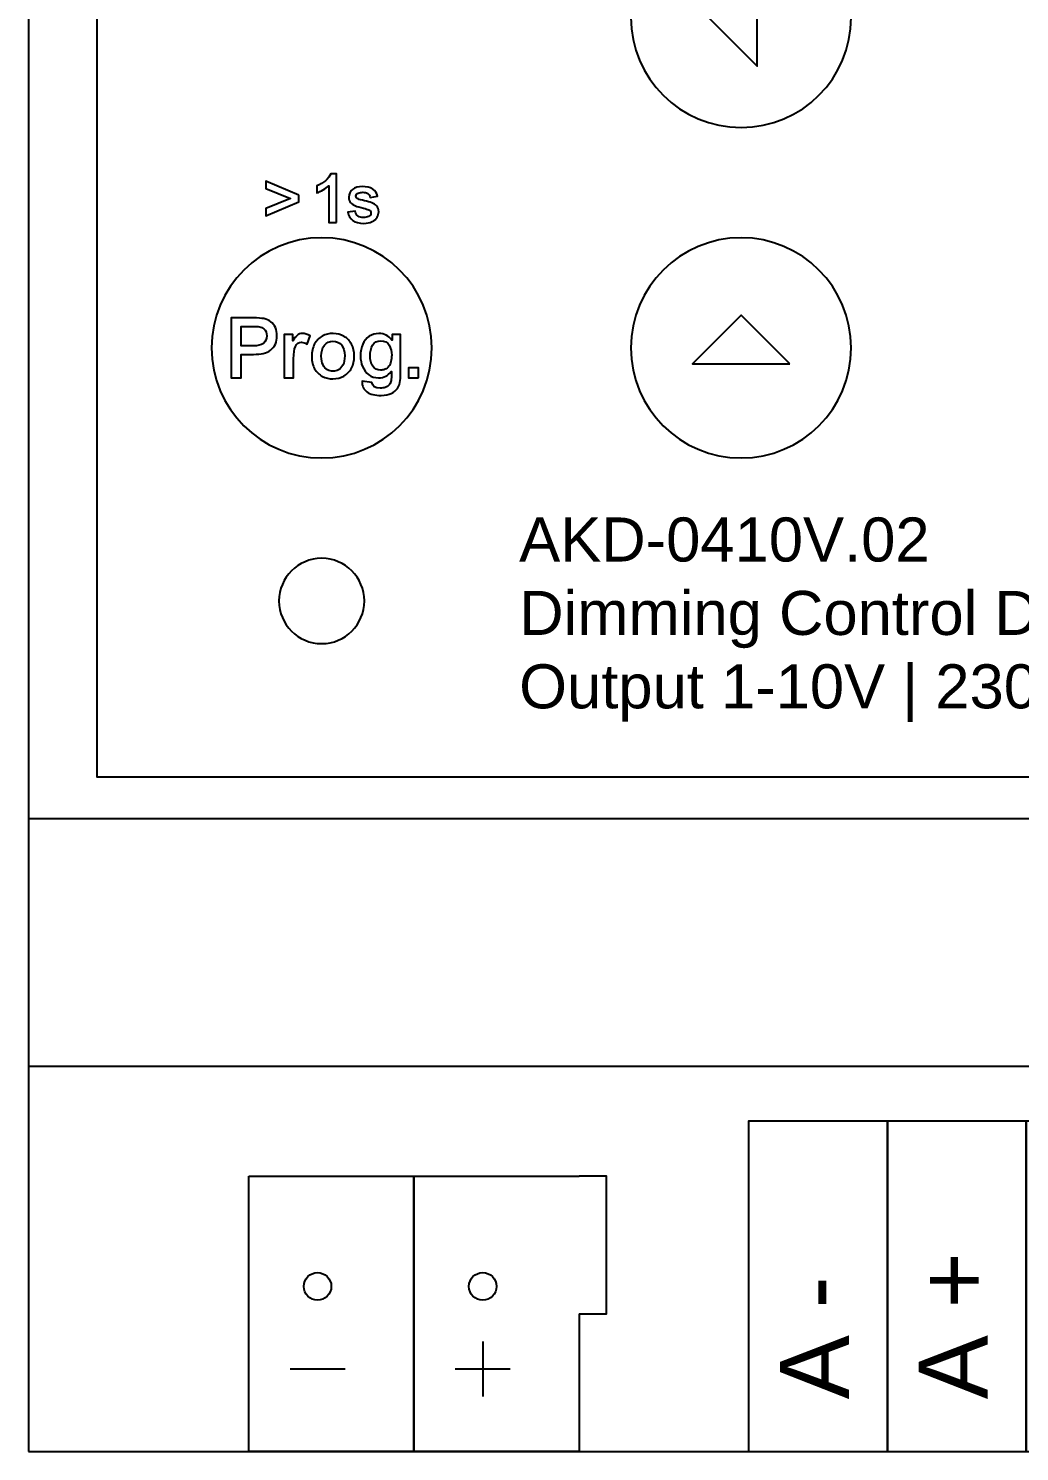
# Model space of a CAD drawing. Header units: millimetres. Extents: x 2151 to 5908, y -441 to 3322.
# Drawn here: x 3412.7 to 3448.7, y 3192.7 to 3244.4 of the extents above; entities that cross this region are included whole.
import ezdxf

# ---------------------------------------------------------------- set-up
doc = ezdxf.new("R2010")
doc.units = ezdxf.units.MM
for name, color, linetype in [('Beschriftung', 7, 'Continuous'), ('Gehäuse', 7, 'Continuous'), ('Klemmen', 7, 'Continuous')]:
    doc.layers.add(name, color=color, linetype=linetype)
doc.styles.add('ARIAL', font='arial.ttf')
doc.styles.get("Standard").update_dxf_attribs({"font": 'ARIAL.TTF'})

# ---------------------------------------------------------------- blocks, each defined once
blk = doc.blocks.new('*U118')
at = {"layer": 'Gehäuse'}
for p, q in [((0, 23), (72, 23)), ((0, 14), (72, 14))]:
    blk.add_line(p, q, dxfattribs=at)
for points in [[(0, 0), (72, 0), (72, 91), (0, 91)], [(2.5, 66.5), (69.5, 66.5), (69.5, 24.5), (2.5, 24.5)]]:
    blk.add_lwpolyline(points, close=True, dxfattribs=at)
blk = doc.blocks.new('A$C6b96852a')
blk.add_lwpolyline([(0, 0), (5.04, 0), (5.04, 12), (0, 12)], close=True)
at = {"style": 'ARIAL'}
blk.add_attdef('5', (3.64, 1.9), '', height=2.5, rotation=90, dxfattribs=at)
blk = doc.blocks.new('*U121')
at = {"layer": 'Klemmen'}
for points in [[(-20.16, -12), (-15.12, -12), (-15.12, 0), (-20.16, 0)], [(-15.12, -12), (-10.08, -12), (-10.08, 0), (-15.12, 0)], [(-10.08, -12), (-5.04, -12), (-5.04, 0), (-10.08, 0)], [(-5.04, -12), (0, -12), (0, 0), (-5.04, 0)], [(0, -12), (5.04, -12), (5.04, 0), (0, 0)], [(5.04, -12), (10.08, -12), (10.08, 0), (5.04, 0)], [(10.08, -12), (15.12, -12), (15.12, 0), (10.08, 0)], [(15.12, -12), (20.16, -12), (20.16, 0), (15.12, 0)]]:
    blk.add_lwpolyline(points, close=True, dxfattribs=at)
for p in [(5.04, -12), (15.12, -12)]:
    blk.add_blockref('A$C6b96852a', p, dxfattribs=at)
at = {"layer": 'Klemmen', "style": 'ARIAL'}
for tag, p in [('4', (-1.4, -10.1)), ('1', (-16.52, -10.1)), ('2', (-11.48, -10.1)), ('3', (-6.44, -10.1)), ('5', (3.64, -10.1)), ('6', (8.88, -10.2)), ('7', (13.72, -10.1)), ('8', (18.96, -10.2))]:
    blk.add_attdef(tag, p, '', height=2.5, rotation=90, dxfattribs=at)
blk = doc.blocks.new('*U123')
at = {"layer": 'Klemmen'}
for p, q in [((8.5, 4), (8.5, 2)), ((1.5, 3), (3.5, 3)), ((7.5, 3), (9.5, 3))]:
    blk.add_line(p, q, dxfattribs=at)
blk.add_lwpolyline([(0, 10), (6, 10), (6, 0), (0, 0)], close=True, dxfattribs=at)
for points in [[(12, 5), (12, 0), (6, 0), (6, 10), (12, 10)], [(12, 5), (12.998, 5), (12.998, 10), (12, 10)]]:
    blk.add_lwpolyline(points, dxfattribs=at)
for centre in [(2.5, 6), (8.5, 6)]:
    blk.add_circle(centre, 0.5, dxfattribs=at)
blk = doc.blocks.new('AKD-0410V.02')
at = {"layer": 'Beschriftung'}
for points, knots in [([(25.886, 56.1), (28.095, 56.1), (29.886, 54.309), (29.886, 52.1), (29.886, 52.1), (29.886, 49.891), (28.095, 48.1), (25.886, 48.1), (25.886, 48.1), (23.677, 48.1), (21.886, 49.891), (21.886, 52.1), (21.886, 52.1), (21.886, 54.309), (23.677, 56.1), (25.886, 56.1)], [0, 0, 0, 0, 0.2, 0.2, 0.2, 0.2, 0.4, 0.4, 0.4, 0.4, 0.6, 0.6, 0.6, 0.6, 1, 1, 1, 1]), ([(26.47, 53.868), (26.47, 53.868), (26.47, 50.332), (26.47, 50.332), (26.47, 50.332), (26.47, 50.332), (24.702, 52.1), (24.702, 52.1), (24.702, 52.1), (24.702, 52.1), (26.47, 53.868), (26.47, 53.868)], [0, 0, 0, 0, 0.25, 0.25, 0.25, 0.25, 0.5, 0.5, 0.5, 0.5, 1, 1, 1, 1]), ([(9.817, 45.641), (9.817, 45.641), (9.817, 45.397), (9.817, 45.397), (9.817, 45.397), (9.817, 45.397), (8.627, 44.888), (8.627, 44.888), (8.627, 44.888), (8.627, 44.888), (8.627, 45.165), (8.627, 45.165), (8.627, 45.165), (8.627, 45.165), (9.516, 45.518), (9.516, 45.518), (9.516, 45.518), (9.516, 45.518), (8.627, 45.881), (8.627, 45.881), (8.627, 45.881), (8.627, 45.881), (8.627, 46.155), (8.627, 46.155), (8.627, 46.155), (8.627, 46.155), (9.817, 45.641), (9.817, 45.641)], [0, 0, 0, 0, 0.125, 0.125, 0.125, 0.125, 0.25, 0.25, 0.25, 0.25, 0.375, 0.375, 0.375, 0.375, 0.5, 0.5, 0.5, 0.5, 0.625, 0.625, 0.625, 0.625, 0.75, 0.75, 0.75, 0.75, 1, 1, 1, 1]), ([(11.183, 44.649), (11.183, 44.649), (10.909, 44.649), (10.909, 44.649), (10.909, 44.649), (10.909, 44.649), (10.909, 45.982), (10.909, 45.982), (10.909, 45.982), (10.853, 45.929), (10.785, 45.88), (10.706, 45.834), (10.706, 45.834), (10.627, 45.788), (10.55, 45.751), (10.474, 45.723), (10.474, 45.723), (10.474, 45.723), (10.474, 45.977), (10.474, 45.977), (10.474, 45.977), (10.589, 46.026), (10.694, 46.091), (10.787, 46.17), (10.787, 46.17), (10.88, 46.249), (10.944, 46.334), (10.98, 46.424), (10.98, 46.424), (10.98, 46.424), (11.183, 46.424), (11.183, 46.424), (11.183, 46.424), (11.183, 46.424), (11.183, 44.649), (11.183, 44.649)], [0, 0, 0, 0, 0.1, 0.1, 0.1, 0.1, 0.2, 0.2, 0.2, 0.2, 0.3, 0.3, 0.3, 0.3, 0.4, 0.4, 0.4, 0.4, 0.5, 0.5, 0.5, 0.5, 0.6, 0.6, 0.6, 0.6, 0.7, 0.7, 0.7, 0.7, 0.8, 0.8, 0.8, 0.8, 1, 1, 1, 1]), ([(12.119, 45.957), (12.284, 45.957), (12.412, 45.927), (12.504, 45.867), (12.504, 45.867), (12.596, 45.807), (12.653, 45.72), (12.675, 45.607), (12.675, 45.607), (12.675, 45.607), (12.413, 45.562), (12.413, 45.562), (12.413, 45.562), (12.401, 45.626), (12.371, 45.673), (12.323, 45.703), (12.323, 45.703), (12.274, 45.733), (12.214, 45.747), (12.144, 45.747), (12.144, 45.747), (12.083, 45.747), (12.026, 45.737), (11.973, 45.717), (11.973, 45.717), (11.921, 45.696), (11.894, 45.66), (11.894, 45.609), (11.894, 45.609), (11.894, 45.563), (11.919, 45.529), (11.97, 45.507), (11.97, 45.507), (12.02, 45.484), (12.098, 45.462), (12.205, 45.439), (12.205, 45.439), (12.316, 45.414), (12.405, 45.389), (12.472, 45.365), (12.472, 45.365), (12.54, 45.34), (12.598, 45.302), (12.647, 45.25), (12.647, 45.25), (12.697, 45.198), (12.721, 45.129), (12.721, 45.044), (12.721, 45.044), (12.721, 44.971), (12.702, 44.903), (12.663, 44.839), (12.663, 44.839), (12.625, 44.774), (12.564, 44.722), (12.482, 44.681), (12.482, 44.681), (12.4, 44.639), (12.296, 44.619), (12.171, 44.619), (12.171, 44.619), (12.014, 44.619), (11.886, 44.654), (11.787, 44.725), (11.787, 44.725), (11.687, 44.796), (11.623, 44.895), (11.595, 45.024), (11.595, 45.024), (11.595, 45.024), (11.867, 45.066), (11.867, 45.066), (11.867, 45.066), (11.88, 44.987), (11.913, 44.928), (11.966, 44.888), (11.966, 44.888), (12.019, 44.849), (12.086, 44.829), (12.168, 44.829), (12.168, 44.829), (12.234, 44.829), (12.296, 44.842), (12.354, 44.867), (12.354, 44.867), (12.411, 44.893), (12.44, 44.938), (12.44, 45.004), (12.44, 45.004), (12.44, 45.049), (12.424, 45.08), (12.392, 45.098), (12.392, 45.098), (12.36, 45.116), (12.304, 45.135), (12.225, 45.155), (12.225, 45.155), (12.225, 45.155), (12.168, 45.17), (12.168, 45.17), (12.168, 45.17), (12.042, 45.201), (11.944, 45.23), (11.874, 45.256), (11.874, 45.256), (11.805, 45.282), (11.748, 45.321), (11.703, 45.371), (11.703, 45.371), (11.658, 45.421), (11.635, 45.489), (11.635, 45.575), (11.635, 45.575), (11.635, 45.693), (11.681, 45.787), (11.773, 45.855), (11.773, 45.855), (11.865, 45.923), (11.981, 45.957), (12.119, 45.957)], [0, 0, 0, 0, 0.032258, 0.032258, 0.032258, 0.032258, 0.064516, 0.064516, 0.064516, 0.064516, 0.096774, 0.096774, 0.096774, 0.096774, 0.129032, 0.129032, 0.129032, 0.129032, 0.16129, 0.16129, 0.16129, 0.16129, 0.193548, 0.193548, 0.193548, 0.193548, 0.225806, 0.225806, 0.225806, 0.225806, 0.258065, 0.258065, 0.258065, 0.258065, 0.290323, 0.290323, 0.290323, 0.290323, 0.322581, 0.322581, 0.322581, 0.322581, 0.354839, 0.354839, 0.354839, 0.354839, 0.387097, 0.387097, 0.387097, 0.387097, 0.419355, 0.419355, 0.419355, 0.419355, 0.451613, 0.451613, 0.451613, 0.451613, 0.483871, 0.483871, 0.483871, 0.483871, 0.516129, 0.516129, 0.516129, 0.516129, 0.548387, 0.548387, 0.548387, 0.548387, 0.580645, 0.580645, 0.580645, 0.580645, 0.612903, 0.612903, 0.612903, 0.612903, 0.645161, 0.645161, 0.645161, 0.645161, 0.677419, 0.677419, 0.677419, 0.677419, 0.709677, 0.709677, 0.709677, 0.709677, 0.741935, 0.741935, 0.741935, 0.741935, 0.774194, 0.774194, 0.774194, 0.774194, 0.806452, 0.806452, 0.806452, 0.806452, 0.83871, 0.83871, 0.83871, 0.83871, 0.870968, 0.870968, 0.870968, 0.870968, 0.903226, 0.903226, 0.903226, 0.903226, 0.935484, 0.935484, 0.935484, 0.935484, 1, 1, 1, 1]), ([(10.652, 44.096), (12.861, 44.096), (14.652, 42.305), (14.652, 40.096), (14.652, 40.096), (14.652, 37.887), (12.861, 36.096), (10.652, 36.096), (10.652, 36.096), (8.443, 36.096), (6.652, 37.887), (6.652, 40.096), (6.652, 40.096), (6.652, 42.305), (8.443, 44.096), (10.652, 44.096)], [0, 0, 0, 0, 0.2, 0.2, 0.2, 0.2, 0.4, 0.4, 0.4, 0.4, 0.6, 0.6, 0.6, 0.6, 1, 1, 1, 1]), ([(29.886, 40.096), (29.886, 37.887), (28.095, 36.096), (25.886, 36.096), (25.886, 36.096), (23.677, 36.096), (21.886, 37.887), (21.886, 40.096), (21.886, 40.096), (21.886, 42.305), (23.677, 44.096), (25.886, 44.096), (25.886, 44.096), (28.095, 44.096), (29.886, 42.305), (29.886, 40.096)], [0, 0, 0, 0, 0.2, 0.2, 0.2, 0.2, 0.4, 0.4, 0.4, 0.4, 0.6, 0.6, 0.6, 0.6, 1, 1, 1, 1]), ([(8.802, 41.046), (8.873, 40.99), (8.928, 40.918), (8.968, 40.832), (8.968, 40.832), (9.007, 40.746), (9.027, 40.646), (9.027, 40.533), (9.027, 40.533), (9.027, 40.308), (8.948, 40.133), (8.79, 40.007), (8.79, 40.007), (8.721, 39.952), (8.635, 39.914), (8.53, 39.893), (8.53, 39.893), (8.426, 39.872), (8.307, 39.861), (8.173, 39.861), (8.173, 39.861), (8.173, 39.861), (7.723, 39.861), (7.723, 39.861), (7.723, 39.861), (7.723, 39.861), (7.723, 39.007), (7.723, 39.007), (7.723, 39.007), (7.723, 39.007), (7.365, 39.007), (7.365, 39.007), (7.365, 39.007), (7.365, 39.007), (7.365, 41.183), (7.365, 41.183), (7.365, 41.183), (7.365, 41.183), (8.179, 41.183), (8.179, 41.183), (8.179, 41.183), (8.331, 41.183), (8.456, 41.175), (8.553, 41.157), (8.553, 41.157), (8.65, 41.14), (8.733, 41.103), (8.802, 41.046)], [0, 0, 0, 0, 0.076923, 0.076923, 0.076923, 0.076923, 0.153846, 0.153846, 0.153846, 0.153846, 0.230769, 0.230769, 0.230769, 0.230769, 0.307692, 0.307692, 0.307692, 0.307692, 0.384615, 0.384615, 0.384615, 0.384615, 0.461538, 0.461538, 0.461538, 0.461538, 0.538462, 0.538462, 0.538462, 0.538462, 0.615385, 0.615385, 0.615385, 0.615385, 0.692308, 0.692308, 0.692308, 0.692308, 0.769231, 0.769231, 0.769231, 0.769231, 0.846154, 0.846154, 0.846154, 0.846154, 1, 1, 1, 1]), ([(8.656, 40.53), (8.656, 40.639), (8.62, 40.726), (8.547, 40.791), (8.547, 40.791), (8.506, 40.825), (8.456, 40.848), (8.396, 40.859), (8.396, 40.859), (8.337, 40.871), (8.265, 40.876), (8.182, 40.876), (8.182, 40.876), (8.182, 40.876), (7.723, 40.876), (7.723, 40.876), (7.723, 40.876), (7.723, 40.876), (7.723, 40.168), (7.723, 40.168), (7.723, 40.168), (7.723, 40.168), (8.161, 40.168), (8.161, 40.168), (8.161, 40.168), (8.491, 40.168), (8.656, 40.289), (8.656, 40.53)], [0, 0, 0, 0, 0.125, 0.125, 0.125, 0.125, 0.25, 0.25, 0.25, 0.25, 0.375, 0.375, 0.375, 0.375, 0.5, 0.5, 0.5, 0.5, 0.625, 0.625, 0.625, 0.625, 0.75, 0.75, 0.75, 0.75, 1, 1, 1, 1]), ([(27.654, 39.512), (27.654, 39.512), (24.118, 39.512), (24.118, 39.512), (24.118, 39.512), (24.118, 39.512), (25.886, 41.28), (25.886, 41.28), (25.886, 41.28), (25.886, 41.28), (27.654, 39.512), (27.654, 39.512)], [0, 0, 0, 0, 0.25, 0.25, 0.25, 0.25, 0.5, 0.5, 0.5, 0.5, 1, 1, 1, 1]), ([(9.945, 40.618), (10.042, 40.618), (10.137, 40.591), (10.228, 40.536), (10.228, 40.536), (10.228, 40.536), (10.118, 40.235), (10.118, 40.235), (10.118, 40.235), (10.049, 40.277), (9.98, 40.299), (9.912, 40.299), (9.912, 40.299), (9.723, 40.299), (9.629, 40.098), (9.629, 39.697), (9.629, 39.697), (9.629, 39.697), (9.629, 39.007), (9.629, 39.007), (9.629, 39.007), (9.629, 39.007), (9.292, 39.007), (9.292, 39.007), (9.292, 39.007), (9.292, 39.007), (9.292, 40.581), (9.292, 40.581), (9.292, 40.581), (9.292, 40.581), (9.602, 40.581), (9.602, 40.581), (9.602, 40.581), (9.602, 40.581), (9.602, 40.35), (9.602, 40.35), (9.602, 40.35), (9.602, 40.35), (9.608, 40.35), (9.608, 40.35), (9.608, 40.35), (9.697, 40.529), (9.809, 40.618), (9.945, 40.618)], [0, 0, 0, 0, 0.083333, 0.083333, 0.083333, 0.083333, 0.166667, 0.166667, 0.166667, 0.166667, 0.25, 0.25, 0.25, 0.25, 0.333333, 0.333333, 0.333333, 0.333333, 0.416667, 0.416667, 0.416667, 0.416667, 0.5, 0.5, 0.5, 0.5, 0.583333, 0.583333, 0.583333, 0.583333, 0.666667, 0.666667, 0.666667, 0.666667, 0.75, 0.75, 0.75, 0.75, 0.833333, 0.833333, 0.833333, 0.833333, 1, 1, 1, 1]), ([(11.064, 40.618), (11.215, 40.618), (11.35, 40.583), (11.466, 40.514), (11.466, 40.514), (11.583, 40.445), (11.673, 40.349), (11.738, 40.226), (11.738, 40.226), (11.803, 40.102), (11.836, 39.959), (11.836, 39.797), (11.836, 39.797), (11.836, 39.631), (11.802, 39.486), (11.735, 39.361), (11.735, 39.361), (11.668, 39.236), (11.576, 39.14), (11.459, 39.072), (11.459, 39.072), (11.341, 39.004), (11.208, 38.971), (11.06, 38.971), (11.06, 38.971), (10.923, 38.971), (10.795, 39), (10.677, 39.06), (10.677, 39.06), (10.56, 39.12), (10.466, 39.211), (10.395, 39.332), (10.395, 39.332), (10.324, 39.454), (10.289, 39.602), (10.289, 39.776), (10.289, 39.776), (10.289, 39.958), (10.323, 40.113), (10.393, 40.239), (10.393, 40.239), (10.463, 40.366), (10.556, 40.461), (10.673, 40.524), (10.673, 40.524), (10.789, 40.586), (10.92, 40.618), (11.064, 40.618)], [0, 0, 0, 0, 0.076923, 0.076923, 0.076923, 0.076923, 0.153846, 0.153846, 0.153846, 0.153846, 0.230769, 0.230769, 0.230769, 0.230769, 0.307692, 0.307692, 0.307692, 0.307692, 0.384615, 0.384615, 0.384615, 0.384615, 0.461538, 0.461538, 0.461538, 0.461538, 0.538462, 0.538462, 0.538462, 0.538462, 0.615385, 0.615385, 0.615385, 0.615385, 0.692308, 0.692308, 0.692308, 0.692308, 0.769231, 0.769231, 0.769231, 0.769231, 0.846154, 0.846154, 0.846154, 0.846154, 1, 1, 1, 1]), ([(10.635, 39.794), (10.635, 39.664), (10.656, 39.559), (10.699, 39.477), (10.699, 39.477), (10.741, 39.394), (10.795, 39.336), (10.86, 39.3), (10.86, 39.3), (10.925, 39.265), (10.992, 39.247), (11.064, 39.247), (11.064, 39.247), (11.13, 39.247), (11.196, 39.264), (11.26, 39.297), (11.26, 39.297), (11.323, 39.331), (11.378, 39.389), (11.422, 39.472), (11.422, 39.472), (11.467, 39.555), (11.489, 39.665), (11.489, 39.803), (11.489, 39.803), (11.489, 39.976), (11.448, 40.108), (11.367, 40.201), (11.367, 40.201), (11.286, 40.295), (11.184, 40.341), (11.06, 40.341), (11.06, 40.341), (10.927, 40.341), (10.822, 40.291), (10.747, 40.191), (10.747, 40.191), (10.672, 40.09), (10.635, 39.958), (10.635, 39.794)], [0, 0, 0, 0, 0.090909, 0.090909, 0.090909, 0.090909, 0.181818, 0.181818, 0.181818, 0.181818, 0.272727, 0.272727, 0.272727, 0.272727, 0.363636, 0.363636, 0.363636, 0.363636, 0.454545, 0.454545, 0.454545, 0.454545, 0.545455, 0.545455, 0.545455, 0.545455, 0.636364, 0.636364, 0.636364, 0.636364, 0.727273, 0.727273, 0.727273, 0.727273, 0.818182, 0.818182, 0.818182, 0.818182, 1, 1, 1, 1]), ([(12.732, 40.618), (12.931, 40.618), (13.087, 40.538), (13.2, 40.378), (13.2, 40.378), (13.2, 40.378), (13.206, 40.378), (13.206, 40.378), (13.206, 40.378), (13.206, 40.378), (13.206, 40.581), (13.206, 40.581), (13.206, 40.581), (13.206, 40.581), (13.519, 40.581), (13.519, 40.581), (13.519, 40.581), (13.519, 40.581), (13.519, 39.171), (13.519, 39.171), (13.519, 39.171), (13.519, 38.906), (13.482, 38.722), (13.407, 38.621), (13.407, 38.621), (13.352, 38.548), (13.276, 38.488), (13.179, 38.44), (13.179, 38.44), (13.082, 38.393), (12.959, 38.369), (12.811, 38.369), (12.811, 38.369), (12.582, 38.369), (12.409, 38.411), (12.291, 38.496), (12.291, 38.496), (12.174, 38.582), (12.115, 38.704), (12.115, 38.864), (12.115, 38.864), (12.115, 38.864), (12.115, 38.888), (12.115, 38.888), (12.115, 38.888), (12.115, 38.888), (12.477, 38.843), (12.477, 38.843), (12.477, 38.843), (12.493, 38.703), (12.591, 38.633), (12.772, 38.633), (12.772, 38.633), (12.84, 38.633), (12.903, 38.643), (12.96, 38.662), (12.96, 38.662), (13.017, 38.681), (13.061, 38.707), (13.094, 38.74), (13.094, 38.74), (13.13, 38.776), (13.154, 38.82), (13.165, 38.872), (13.165, 38.872), (13.176, 38.923), (13.182, 38.989), (13.182, 39.068), (13.182, 39.068), (13.182, 39.068), (13.182, 39.235), (13.182, 39.235), (13.182, 39.235), (13.182, 39.235), (13.176, 39.235), (13.176, 39.235), (13.176, 39.235), (13.06, 39.083), (12.908, 39.007), (12.72, 39.007), (12.72, 39.007), (12.578, 39.007), (12.457, 39.045), (12.358, 39.121), (12.358, 39.121), (12.259, 39.197), (12.184, 39.296), (12.135, 39.417), (12.135, 39.417), (12.085, 39.539), (12.06, 39.668), (12.06, 39.803), (12.06, 39.803), (12.06, 39.965), (12.088, 40.108), (12.142, 40.23), (12.142, 40.23), (12.197, 40.353), (12.275, 40.448), (12.376, 40.516), (12.376, 40.516), (12.478, 40.584), (12.596, 40.618), (12.732, 40.618)], [0, 0, 0, 0, 0.037037, 0.037037, 0.037037, 0.037037, 0.074074, 0.074074, 0.074074, 0.074074, 0.111111, 0.111111, 0.111111, 0.111111, 0.148148, 0.148148, 0.148148, 0.148148, 0.185185, 0.185185, 0.185185, 0.185185, 0.222222, 0.222222, 0.222222, 0.222222, 0.259259, 0.259259, 0.259259, 0.259259, 0.296296, 0.296296, 0.296296, 0.296296, 0.333333, 0.333333, 0.333333, 0.333333, 0.37037, 0.37037, 0.37037, 0.37037, 0.407407, 0.407407, 0.407407, 0.407407, 0.444444, 0.444444, 0.444444, 0.444444, 0.481481, 0.481481, 0.481481, 0.481481, 0.518519, 0.518519, 0.518519, 0.518519, 0.555556, 0.555556, 0.555556, 0.555556, 0.592593, 0.592593, 0.592593, 0.592593, 0.62963, 0.62963, 0.62963, 0.62963, 0.666667, 0.666667, 0.666667, 0.666667, 0.703704, 0.703704, 0.703704, 0.703704, 0.740741, 0.740741, 0.740741, 0.740741, 0.777778, 0.777778, 0.777778, 0.777778, 0.814815, 0.814815, 0.814815, 0.814815, 0.851852, 0.851852, 0.851852, 0.851852, 0.888889, 0.888889, 0.888889, 0.888889, 0.925926, 0.925926, 0.925926, 0.925926, 1, 1, 1, 1]), ([(12.407, 39.803), (12.407, 39.653), (12.439, 39.529), (12.504, 39.431), (12.504, 39.431), (12.569, 39.333), (12.665, 39.284), (12.793, 39.284), (12.793, 39.284), (12.845, 39.284), (12.899, 39.295), (12.952, 39.319), (12.952, 39.319), (13.006, 39.342), (13.053, 39.379), (13.094, 39.429), (13.094, 39.429), (13.126, 39.468), (13.151, 39.523), (13.168, 39.595), (13.168, 39.595), (13.186, 39.667), (13.194, 39.746), (13.194, 39.831), (13.194, 39.831), (13.194, 39.96), (13.164, 40.08), (13.103, 40.189), (13.103, 40.189), (13.042, 40.299), (12.938, 40.353), (12.79, 40.353), (12.79, 40.353), (12.66, 40.353), (12.564, 40.3), (12.501, 40.194), (12.501, 40.194), (12.438, 40.088), (12.407, 39.957), (12.407, 39.803)], [0, 0, 0, 0, 0.090909, 0.090909, 0.090909, 0.090909, 0.181818, 0.181818, 0.181818, 0.181818, 0.272727, 0.272727, 0.272727, 0.272727, 0.363636, 0.363636, 0.363636, 0.363636, 0.454545, 0.454545, 0.454545, 0.454545, 0.545455, 0.545455, 0.545455, 0.545455, 0.636364, 0.636364, 0.636364, 0.636364, 0.727273, 0.727273, 0.727273, 0.727273, 0.818182, 0.818182, 0.818182, 0.818182, 1, 1, 1, 1]), ([(14.167, 39.007), (14.167, 39.007), (13.808, 39.007), (13.808, 39.007), (13.808, 39.007), (13.808, 39.007), (13.808, 39.366), (13.808, 39.366), (13.808, 39.366), (13.808, 39.366), (14.167, 39.366), (14.167, 39.366), (14.167, 39.366), (14.167, 39.366), (14.167, 39.007), (14.167, 39.007)], [0, 0, 0, 0, 0.2, 0.2, 0.2, 0.2, 0.4, 0.4, 0.4, 0.4, 0.6, 0.6, 0.6, 0.6, 1, 1, 1, 1]), ([(10.65, 32.45), (11.506, 32.45), (12.2, 31.756), (12.2, 30.9), (12.2, 30.9), (12.2, 30.044), (11.506, 29.35), (10.65, 29.35), (10.65, 29.35), (9.794, 29.35), (9.1, 30.044), (9.1, 30.9), (9.1, 30.9), (9.1, 31.756), (9.794, 32.45), (10.65, 32.45)], [0, 0, 0, 0, 0.2, 0.2, 0.2, 0.2, 0.4, 0.4, 0.4, 0.4, 0.6, 0.6, 0.6, 0.6, 1, 1, 1, 1])]:
    blk.add_open_spline(points, degree=3, knots=knots, dxfattribs=at)
at = {"layer": 'Gehäuse'}
for name, p in [('*U118', (0, 0)), ('*U123', (8, 0))]:
    blk.add_blockref(name, p, dxfattribs=at)
blk.add_blockref('*U121', (46.32, 12), dxfattribs=at).add_auto_attribs({'1': 'A -', '2': 'A +', '3': 'B -', '4': 'B +', '5': 'C -', '6': 'C +', '7': 'D -', '8': 'D +'})
at = {"layer": 'Beschriftung', "insert": (17.824, 33.934), "char_height": 1.6, "attachment_point": 1}
blk.add_mtext_dynamic_manual_height_columns('AKD-0410V.02\\PDimming Control Device 4x\\POutput 1-10V | 230V AC / 16A', width=34.63155, gutter_width=25.4, heights=[0], dxfattribs=at)
blk = doc.blocks.new('MDT_CAD_AKD-0410V02')
blk.add_blockref('AKD-0410V.02', (10, 10))

msp = doc.modelspace()

# ---------------------------------------------------------------- block references
msp.add_blockref('MDT_CAD_AKD-0410V02', (3402.666, 3182.661))

doc.saveas('drawing.dxf')
